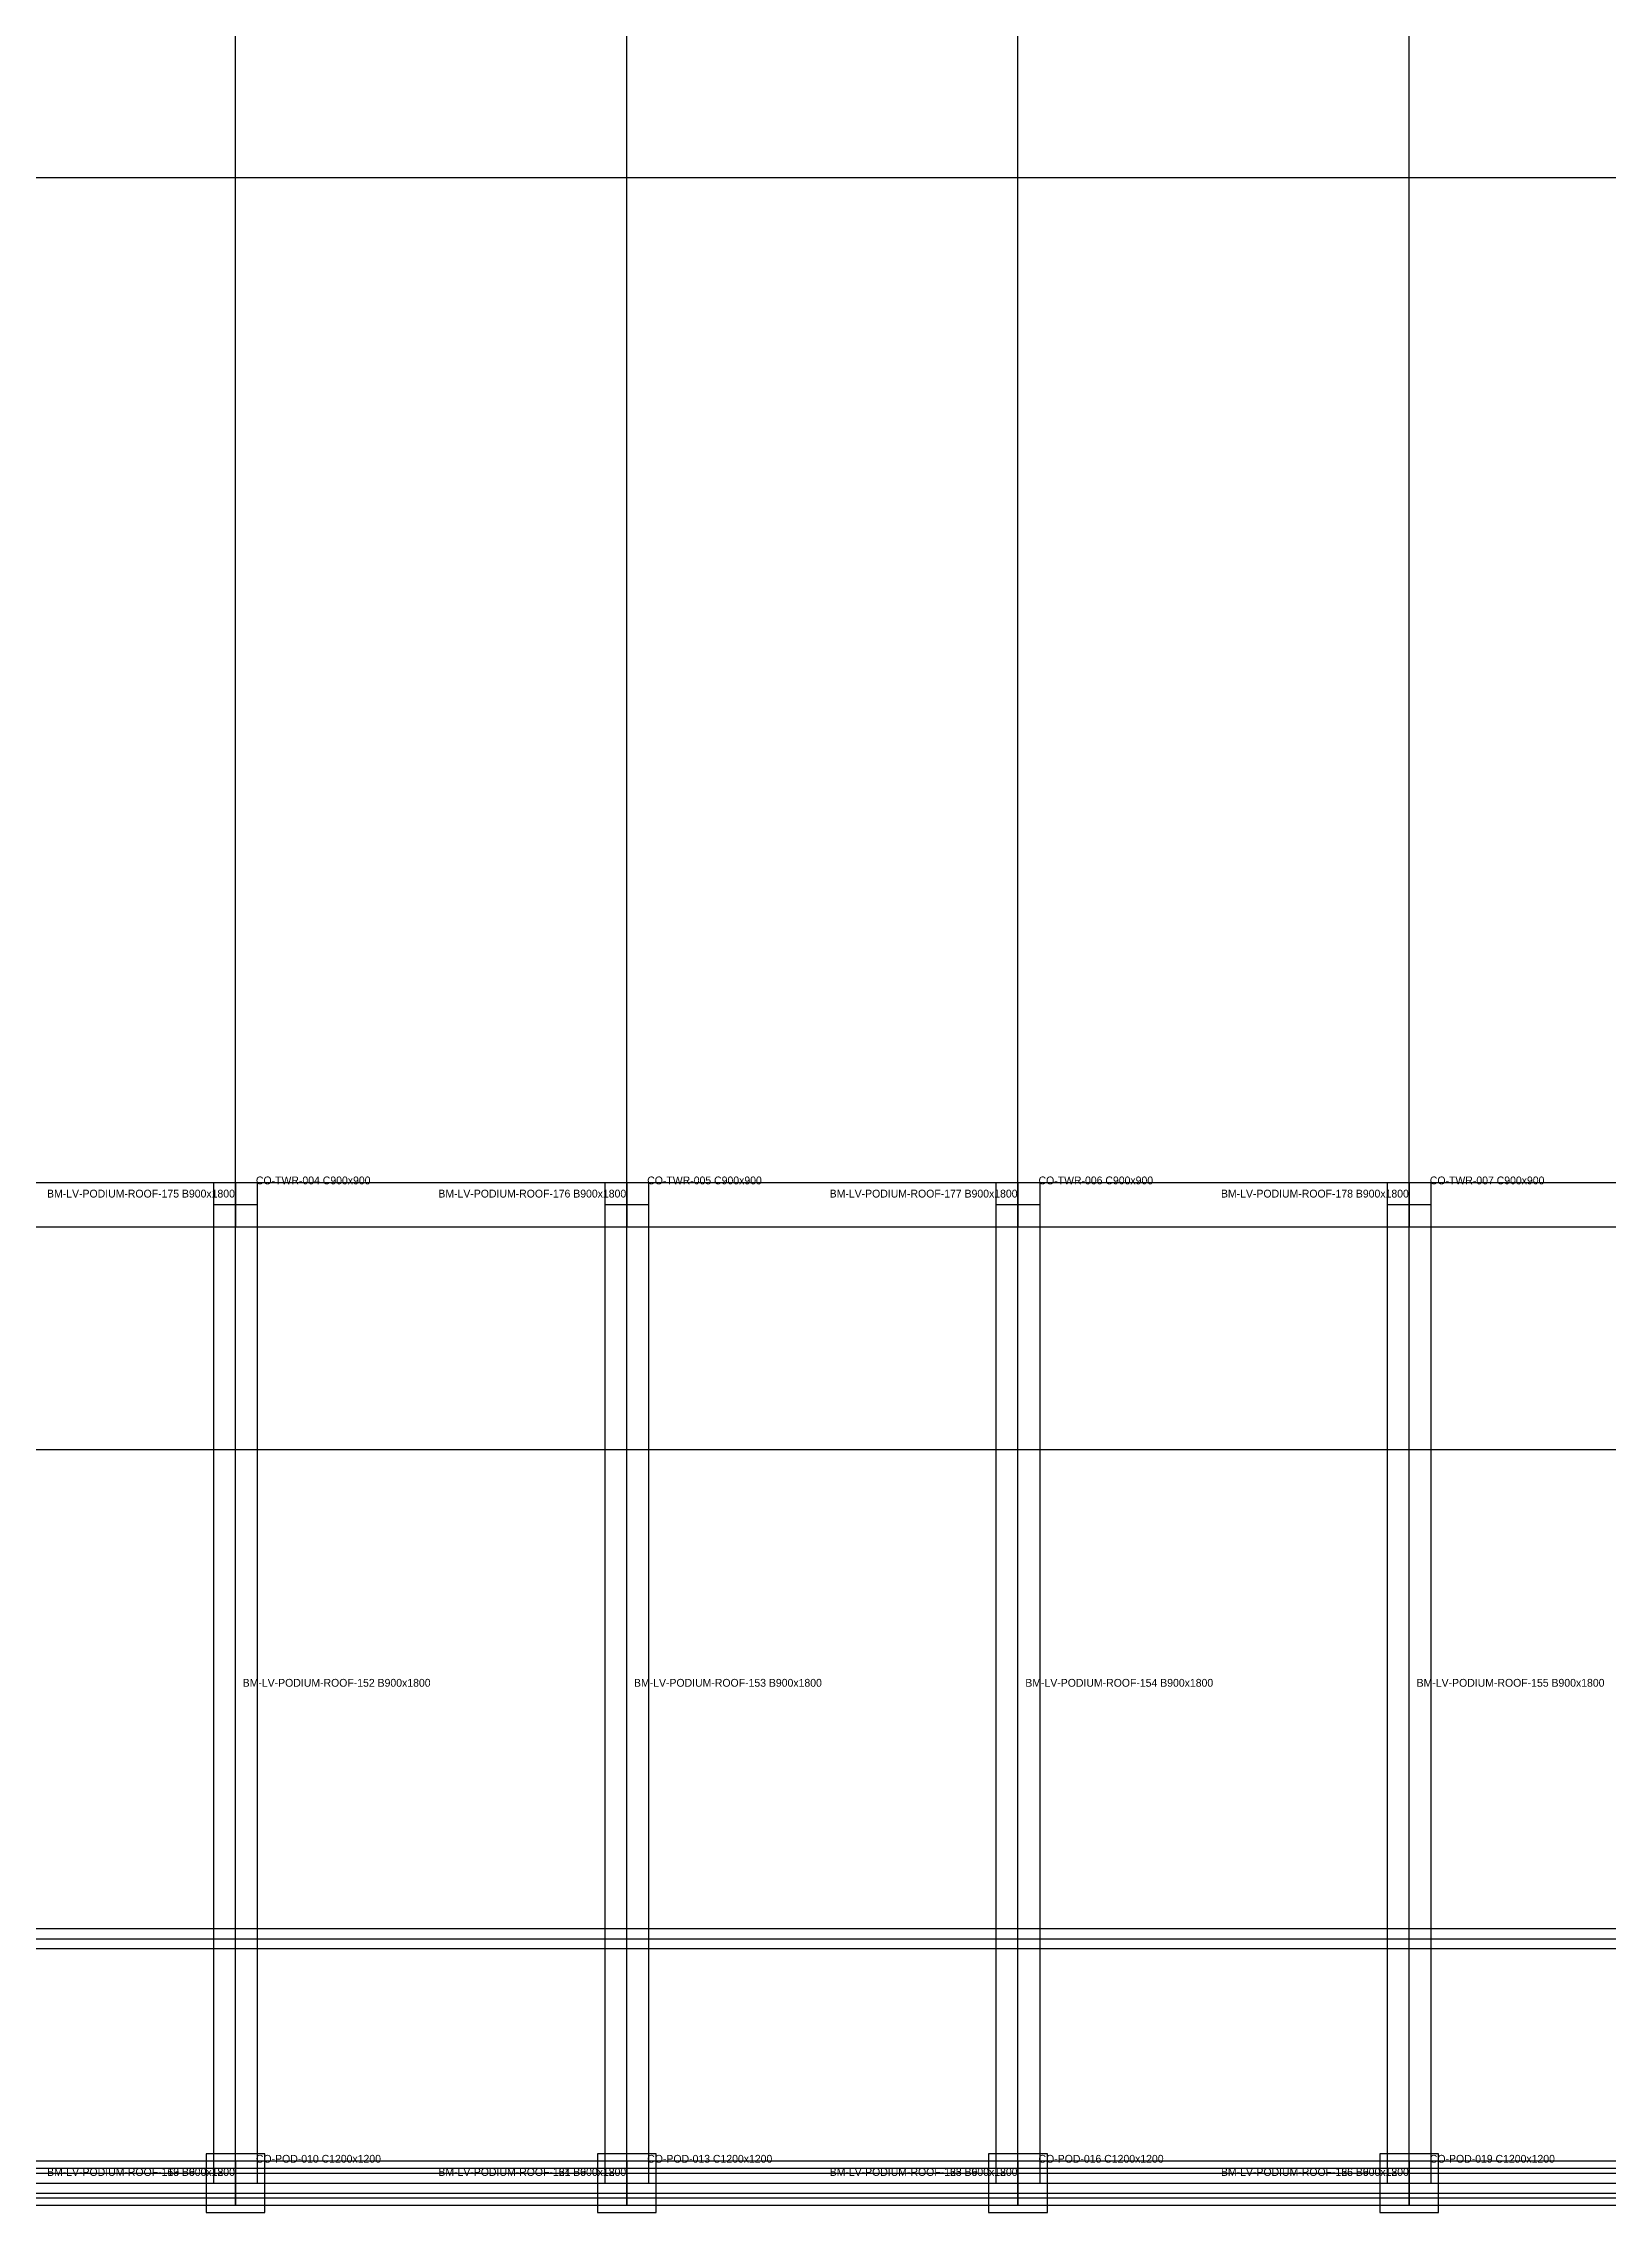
# Model space of a CAD drawing. Header units: millimetres. Extents: x -600 to 226982, y -254450 to 109948.
# Drawn here: x 151075 to 183075, y -127600 to -83257 of the extents above; entities that cross this region are included whole.
import ezdxf

# ---------------------------------------------------------------- set-up
doc = ezdxf.new("R2010")
doc.units = ezdxf.units.MM
for name, color, linetype in [('LV-PODIUM-ROOF_BEAM', 5, 'Continuous'), ('LV-PODIUM-ROOF_COLUMN', 1, 'Continuous'), ('LV-PODIUM-ROOF_GRID', 8, 'Continuous'), ('LV-PODIUM-ROOF_SLAB', 7, 'Continuous'), ('LV-PODIUM-ROOF_WALL', 3, 'Continuous'), ('TEXT', 7, 'Continuous')]:
    doc.layers.add(name, color=color, linetype=linetype)

msp = doc.modelspace()

# ---------------------------------------------------------------- linework, layer by layer
at = {"layer": 'LV-PODIUM-ROOF_BEAM'}
for points in [[(147000, -106550), (147000, -107450), (155000, -107450), (155000, -106550), (147000, -106550)], [(155000, -106550), (155000, -107450), (163000, -107450), (163000, -106550), (155000, -106550)], [(163000, -106550), (163000, -107450), (171000, -107450), (171000, -106550), (163000, -106550)], [(171000, -106550), (171000, -107450), (179000, -107450), (179000, -106550), (171000, -106550)], [(179000, -106550), (179000, -107450), (187000, -107450), (187000, -106550), (179000, -106550)], [(154550, -127000), (155450, -127000), (155450, -107000), (154550, -107000), (154550, -127000)], [(162550, -127000), (163450, -127000), (163450, -107000), (162550, -107000), (162550, -127000)], [(170550, -127000), (171450, -127000), (171450, -107000), (170550, -107000), (170550, -127000)], [(178550, -127000), (179450, -127000), (179450, -107000), (178550, -107000), (178550, -127000)], [(147000, -126550), (147000, -127450), (155000, -127450), (155000, -126550), (147000, -126550)], [(147000, -126700), (147000, -127300), (155000, -127300), (155000, -126700), (147000, -126700)], [(155000, -126550), (155000, -127450), (163000, -127450), (163000, -126550), (155000, -126550)], [(155000, -126700), (155000, -127300), (163000, -127300), (163000, -126700), (155000, -126700)], [(163000, -126550), (163000, -127450), (171000, -127450), (171000, -126550), (163000, -126550)], [(163000, -126700), (163000, -127300), (171000, -127300), (171000, -126700), (163000, -126700)], [(171000, -126550), (171000, -127450), (179000, -127450), (179000, -126550), (171000, -126550)], [(171000, -126700), (171000, -127300), (179000, -127300), (179000, -126700), (171000, -126700)], [(179000, -126550), (179000, -127450), (187000, -127450), (187000, -126550), (179000, -126550)], [(179000, -126700), (179000, -127300), (187000, -127300), (187000, -126700), (179000, -126700)]]:
    msp.add_lwpolyline(points, close=True, dxfattribs=at)
at = {"layer": 'LV-PODIUM-ROOF_COLUMN'}
for points in [[(154550, -107450), (155450, -107450), (155450, -106550), (154550, -106550), (154550, -107450)], [(162550, -107450), (163450, -107450), (163450, -106550), (162550, -106550), (162550, -107450)], [(170550, -107450), (171450, -107450), (171450, -106550), (170550, -106550), (170550, -107450)], [(178550, -107450), (179450, -107450), (179450, -106550), (178550, -106550), (178550, -107450)], [(154400, -127600), (155600, -127600), (155600, -126400), (154400, -126400), (154400, -127600)], [(162400, -127600), (163600, -127600), (163600, -126400), (162400, -126400), (162400, -127600)], [(170400, -127600), (171600, -127600), (171600, -126400), (170400, -126400), (170400, -127600)], [(178400, -127600), (179600, -127600), (179600, -126400), (178400, -126400), (178400, -127600)]]:
    msp.add_lwpolyline(points, close=True, dxfattribs=at)
at = {"layer": 'LV-PODIUM-ROOF_GRID'}
for points in [[(155000, -127000), (155000, -25000)], [(163000, -127000), (163000, -25000)], [(171000, -127000), (171000, -25000)], [(179000, -127000), (179000, -25000)], [(119000, -86000), (223000, -86000)], [(119000, -112000), (223000, -112000)], [(119000, -122000), (223000, -122000)], [(119000, -127000), (223000, -127000)]]:
    msp.add_lwpolyline(points, dxfattribs=at)
at = {"layer": 'LV-PODIUM-ROOF_SLAB'}
msp.add_lwpolyline([(119000, -127000), (223000, -127000), (223000, -25000), (119000, -25000), (119000, -127000)], close=True, dxfattribs=at)
at = {"layer": 'LV-PODIUM-ROOF_WALL'}
for points in [[(131000, -121800), (131000, -122200), (211000, -122200), (211000, -121800), (131000, -121800)], [(131000, -126800), (131000, -127200), (211000, -127200), (211000, -126800), (131000, -126800)]]:
    msp.add_lwpolyline(points, close=True, dxfattribs=at)

# ---------------------------------------------------------------- texts
at = {"layer": 'TEXT'}
for s, p in [('CO-TWR-004 C900x900', (155420, -106580)), ('CO-TWR-005 C900x900', (163420, -106580)), ('CO-TWR-006 C900x900', (171420, -106580)), ('CO-TWR-007 C900x900', (179420, -106580)), ('BM-LV-PODIUM-ROOF-175 B900x1800', (151150, -106850)), ('BM-LV-PODIUM-ROOF-176 B900x1800', (159150, -106850)), ('BM-LV-PODIUM-ROOF-177 B900x1800', (167150, -106850)), ('BM-LV-PODIUM-ROOF-178 B900x1800', (175150, -106850)), ('BM-LV-PODIUM-ROOF-152 B900x1800', (155150, -116850)), ('BM-LV-PODIUM-ROOF-153 B900x1800', (163150, -116850)), ('BM-LV-PODIUM-ROOF-154 B900x1800', (171150, -116850)), ('BM-LV-PODIUM-ROOF-155 B900x1800', (179150, -116850)), ('BM-LV-PODIUM-ROOF-119 B600x1200', (151150, -126850)), ('BM-LV-PODIUM-ROOF-163 B900x1800', (151150, -126850)), ('CO-POD-010 C1200x1200', (155420, -126580)), ('BM-LV-PODIUM-ROOF-121 B600x1200', (159150, -126850)), ('BM-LV-PODIUM-ROOF-164 B900x1800', (159150, -126850)), ('CO-POD-013 C1200x1200', (163420, -126580)), ('BM-LV-PODIUM-ROOF-123 B600x1200', (167150, -126850)), ('BM-LV-PODIUM-ROOF-165 B900x1800', (167150, -126850)), ('CO-POD-016 C1200x1200', (171420, -126580)), ('BM-LV-PODIUM-ROOF-125 B600x1200', (175150, -126850)), ('BM-LV-PODIUM-ROOF-166 B900x1800', (175150, -126850)), ('CO-POD-019 C1200x1200', (179420, -126580))]:
    msp.add_text(s, height=160, dxfattribs=at).set_placement(p)

doc.saveas('drawing.dxf')
